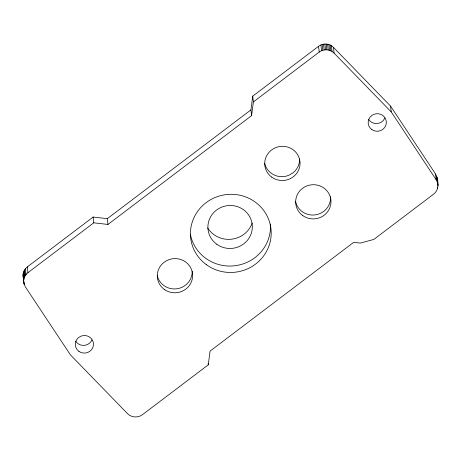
<?xml version="1.0" encoding="UTF-8"?>
<svg xmlns="http://www.w3.org/2000/svg" width="461" height="461" viewBox="0 0 461 461"><rect width="100%" height="100%" fill="white"/><g stroke="black" fill="none" stroke-linecap="round" stroke-linejoin="round"><path stroke-width="0.69" d="M23.05 274.912C23.188 271.765 24.848 268.844 27.308 266.913L93.145 217.045L107.309 218.675L250.945 109.879L252.737 96.159L318.574 46.29C322.948 42.931 329.65 43.357 333.476 47.368L390.576 106.122L435.582 174.039C438.538 180.193 439.823 189.373 433.692 194.087L373.842 239.42L360.346 243.091L353.691 242.325L210.055 351.121L208.263 364.841L142.426 414.71C138.052 418.069 131.35 417.643 127.524 413.632L70.424 354.878L25.418 286.961L23.897 283.313L23.05 274.912L23.897 283.313M23.69 280.686C23.828 277.539 25.482 274.612 27.942 272.682L93.779 222.819L107.949 224.449L251.585 115.648L253.377 101.927L252.737 96.159M253.377 101.927L319.208 52.064C323.582 48.699 330.289 49.131 334.11 53.136L391.216 111.89L436.215 179.813L437.391 182.181L437.933 184.763M23.067 276.237L23.753 280.098M437.103 177.687L437.95 186.088M436.751 176.413L437.391 182.181M437.235 182.274L437.38 183.553M437.351 187.408L437.489 188.693M435.582 174.039L436.215 179.813M390.576 106.122L391.216 111.89M333.476 47.368L334.11 53.136M331.384 45.691L332.024 51.459M330.191 45.051L330.831 50.819M328.929 44.556L329.569 50.33M327.61 44.221L328.249 49.99M326.261 44.043L326.895 49.811M324.896 44.026L325.535 49.794M323.536 44.17L324.175 49.938M322.204 44.475L322.844 50.243M320.919 44.936L321.559 50.704M318.574 46.29L319.208 52.064M250.945 109.879L251.585 115.648M208.118 363.562L208.263 364.841M107.309 218.675L107.949 224.449M93.145 217.045L93.779 222.819M27.308 266.913L27.942 272.682M25.384 268.792L26.018 274.566M24.612 269.887L25.246 275.661M23.984 271.068L24.623 276.836M23.511 272.307L24.145 278.081M23.2 273.598L23.834 279.372M23.966 282.023L24.249 284.587M437.293 178.995L437.31 180.314M270.417 224.092A40.407 39.07 -6.3 0 1 235.237 265.703A40.407 39.07 -6.3 0 1 190.433 234.563M384.814 118.039A9.093 8.788 -6.3 0 1 377.04 123.542A9.093 8.788 -6.3 0 1 368.552 119.266M91.952 339.872A9.093 8.788 -6.3 0 1 84.179 345.375A9.093 8.788 -6.3 0 1 75.69 341.1M330.531 196.784A17.679 17.092 -6.3 0 1 315.289 214.884A17.679 17.092 -6.3 0 1 295.616 201.653M299.621 159.039A17.679 17.092 -6.3 0 1 292.781 173.008L288.799 175.289A17.679 17.092 -6.3 0 1 264.672 163.269M192.202 271.316A17.679 17.092 -6.3 0 1 176.603 288.817A17.679 17.092 -6.3 0 1 157.253 275.545M252.242 223.015A24.75 23.932 -6.3 0 1 231.474 239.213A24.75 23.932 -6.3 0 1 207.657 227.959M206.395 264.689A40.407 39.07 -6.3 0 0 270.889 238.003A40.407 39.07 -6.3 0 0 215.172 197.464A40.407 39.07 -6.3 0 0 206.395 264.689M371.756 129.512A9.093 8.788 -6.3 0 0 386.266 123.508A9.093 8.788 -6.3 0 0 373.727 114.391A9.093 8.788 -6.3 0 0 371.756 129.512M78.894 351.345A9.093 8.788 -6.3 0 0 93.404 345.341A9.093 8.788 -6.3 0 0 80.865 336.219A9.093 8.788 -6.3 0 0 78.894 351.345M302.635 215.5A17.679 17.092 -6.3 0 0 330.854 203.825A17.679 17.092 -6.3 0 0 306.473 186.088A17.679 17.092 -6.3 0 0 302.635 215.5M271.696 177.116A17.679 17.092 -6.3 0 0 299.909 165.441A17.679 17.092 -6.3 0 0 275.534 147.704A17.679 17.092 -6.3 0 0 271.696 177.116M164.272 289.393A17.679 17.092 -6.3 0 0 192.491 277.718A17.679 17.092 -6.3 0 0 168.115 259.981A17.679 17.092 -6.3 0 0 164.272 289.393M216.676 244.192A22.226 21.488 -6.3 0 0 252.15 229.515A22.226 21.488 -6.3 0 0 221.505 207.22A22.226 21.488 -6.3 0 0 216.676 244.192"/></g></svg>
